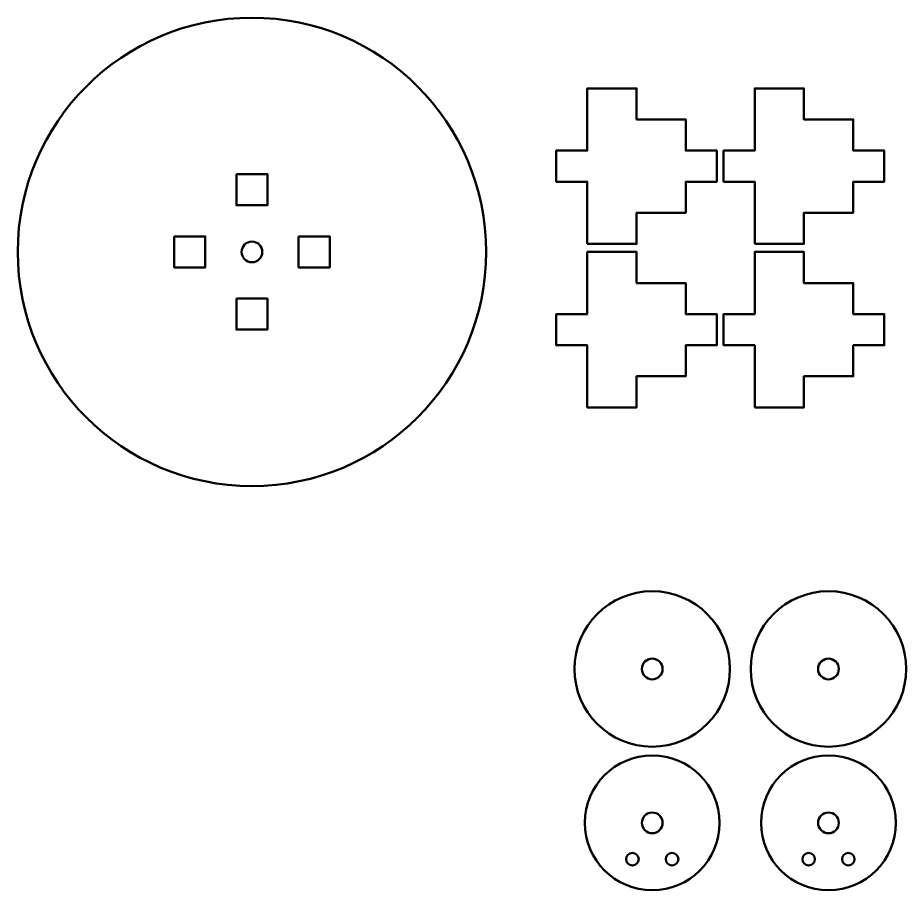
# Model space of a CAD drawing. Header units: inches. Extents: x 1117 to 1992, y -2324 to -585.
# Drawn here: x 1531.8 to 1617.5, y -1164.9 to -1080.8 of the extents above; entities that cross this region are included whole.
import ezdxf

# ---------------------------------------------------------------- set-up
doc = ezdxf.new("R2010")
doc.units = ezdxf.units.IN
doc.header["$MEASUREMENT"] = 0
doc.layers.add('Layer 1', color=7, linetype='Continuous')

# ---------------------------------------------------------------- blocks, each defined once
blk = doc.blocks.new('block 174')
at = {"layer": 'Layer 1', "color": 18, "lineweight": 50, "true_color": 0x010101}
for points in [[(1610.023, -1164.916), (1613.614, -1164.916), (1616.524, -1162.007), (1616.524, -1158.416), (1616.524, -1154.827), (1613.614, -1151.917), (1610.023, -1151.917), (1606.433, -1151.917), (1603.523, -1154.827), (1603.523, -1158.416), (1603.523, -1162.007), (1606.433, -1164.916), (1610.023, -1164.916)], [(1610.023, -1157.416), (1610.576, -1157.416), (1611.024, -1157.865), (1611.024, -1158.416), (1611.024, -1158.969), (1610.576, -1159.416), (1610.023, -1159.416), (1609.471, -1159.416), (1609.024, -1158.969), (1609.024, -1158.416), (1609.024, -1157.865), (1609.47, -1157.416), (1610.023, -1157.416)]]:
    blk.add_open_spline(points, degree=3, knots=[0, 0, 0, 0, 1, 1, 1, 2, 2, 2, 3, 3, 3, 4, 4, 4, 4], dxfattribs=at)
at = {"layer": 'Layer 1', "color": 240, "lineweight": 50, "true_color": 0xec2227}
for points in [[(1608.11, -1161.31), (1608.445, -1161.31), (1608.717, -1161.583), (1608.717, -1161.918), (1608.717, -1162.253), (1608.445, -1162.525), (1608.11, -1162.525), (1607.774, -1162.525), (1607.502, -1162.253), (1607.502, -1161.918), (1607.502, -1161.583), (1607.774, -1161.31), (1608.11, -1161.31)], [(1611.938, -1161.31), (1612.273, -1161.31), (1612.545, -1161.583), (1612.545, -1161.918), (1612.545, -1162.253), (1612.273, -1162.525), (1611.938, -1162.525), (1611.602, -1162.525), (1611.33, -1162.253), (1611.33, -1161.918), (1611.33, -1161.583), (1611.602, -1161.31), (1611.938, -1161.31)]]:
    blk.add_open_spline(points, degree=3, knots=[0, 0, 0, 0, 1, 1, 1, 2, 2, 2, 3, 3, 3, 4, 4, 4, 4], dxfattribs=at)
blk = doc.blocks.new('block 181')
at = {"layer": 'Layer 1', "color": 18, "lineweight": 50, "true_color": 0x010101}
for points in [[(1593.023, -1164.916), (1596.613, -1164.916), (1599.524, -1162.007), (1599.524, -1158.416), (1599.524, -1154.827), (1596.613, -1151.917), (1593.023, -1151.917), (1589.433, -1151.917), (1586.523, -1154.827), (1586.523, -1158.416), (1586.524, -1162.007), (1589.433, -1164.916), (1593.023, -1164.916)], [(1593.023, -1157.416), (1593.576, -1157.416), (1594.023, -1157.865), (1594.023, -1158.416), (1594.023, -1158.969), (1593.576, -1159.416), (1593.023, -1159.416), (1592.47, -1159.416), (1592.023, -1158.969), (1592.023, -1158.416), (1592.023, -1157.865), (1592.47, -1157.416), (1593.023, -1157.416)]]:
    blk.add_open_spline(points, degree=3, knots=[0, 0, 0, 0, 1, 1, 1, 2, 2, 2, 3, 3, 3, 4, 4, 4, 4], dxfattribs=at)
at = {"layer": 'Layer 1', "color": 240, "lineweight": 50, "true_color": 0xec2227}
for points in [[(1591.109, -1161.31), (1591.445, -1161.31), (1591.717, -1161.583), (1591.717, -1161.918), (1591.717, -1162.253), (1591.445, -1162.525), (1591.109, -1162.525), (1590.774, -1162.525), (1590.502, -1162.253), (1590.502, -1161.918), (1590.502, -1161.583), (1590.774, -1161.31), (1591.109, -1161.31)], [(1594.937, -1161.31), (1595.272, -1161.31), (1595.545, -1161.583), (1595.545, -1161.918), (1595.545, -1162.253), (1595.272, -1162.525), (1594.937, -1162.525), (1594.601, -1162.525), (1594.33, -1162.253), (1594.33, -1161.918), (1594.33, -1161.583), (1594.601, -1161.31), (1594.937, -1161.31)]]:
    blk.add_open_spline(points, degree=3, knots=[0, 0, 0, 0, 1, 1, 1, 2, 2, 2, 3, 3, 3, 4, 4, 4, 4], dxfattribs=at)

msp = doc.modelspace()

# ---------------------------------------------------------------- linework, layer by layer
at = {"layer": 'Layer 1', "color": 98, "lineweight": 50, "true_color": 0x010202}
for points in [[(1586.759, -1102.568), (1591.506, -1102.568), (1591.506, -1099.568), (1596.254, -1099.568), (1596.254, -1096.568), (1599.254, -1096.568), (1599.254, -1093.568), (1596.254, -1093.568), (1596.254, -1090.568), (1591.506, -1090.568), (1591.506, -1087.568), (1586.759, -1087.568), (1586.759, -1093.568), (1583.759, -1093.568), (1583.759, -1096.568), (1586.759, -1096.568), (1586.759, -1102.568)], [(1602.913, -1102.568), (1607.661, -1102.568), (1607.661, -1099.568), (1612.409, -1099.568), (1612.409, -1096.568), (1615.409, -1096.568), (1615.409, -1093.568), (1612.409, -1093.568), (1612.409, -1090.568), (1607.661, -1090.568), (1607.661, -1087.568), (1602.913, -1087.568), (1602.913, -1093.568), (1599.913, -1093.568), (1599.913, -1096.568), (1602.913, -1096.568), (1602.913, -1102.568)], [(1552.91, -1095.84), (1555.91, -1095.84), (1555.91, -1098.84), (1552.91, -1098.84), (1552.91, -1095.84)], [(1546.91, -1101.84), (1549.91, -1101.84), (1549.91, -1104.84), (1546.91, -1104.84), (1546.91, -1101.84)], [(1558.909, -1101.84), (1561.909, -1101.84), (1561.909, -1104.84), (1558.909, -1104.84), (1558.909, -1101.84)], [(1586.759, -1118.342), (1591.506, -1118.342), (1591.506, -1115.343), (1596.254, -1115.343), (1596.254, -1112.343), (1599.254, -1112.343), (1599.254, -1109.343), (1596.254, -1109.343), (1596.254, -1106.342), (1591.506, -1106.342), (1591.506, -1103.342), (1586.759, -1103.342), (1586.759, -1109.343), (1583.759, -1109.343), (1583.759, -1112.343), (1586.759, -1112.343), (1586.759, -1118.342)], [(1602.913, -1118.342), (1607.661, -1118.342), (1607.661, -1115.343), (1612.409, -1115.343), (1612.409, -1112.343), (1615.409, -1112.343), (1615.409, -1109.343), (1612.409, -1109.343), (1612.409, -1106.342), (1607.661, -1106.342), (1607.661, -1103.342), (1602.913, -1103.342), (1602.913, -1109.343), (1599.913, -1109.343), (1599.913, -1112.343), (1602.913, -1112.343), (1602.913, -1118.342)], [(1552.91, -1107.84), (1555.91, -1107.84), (1555.91, -1110.841), (1552.91, -1110.841), (1552.91, -1107.84)]]:
    msp.add_lwpolyline(points, dxfattribs=at)
for points in [[(1531.821, -1103.342), (1531.821, -1115.818), (1541.935, -1125.931), (1554.41, -1125.931), (1566.885, -1125.931), (1576.997, -1115.818), (1576.997, -1103.342), (1576.997, -1090.868), (1566.885, -1080.755), (1554.41, -1080.755), (1541.935, -1080.755), (1531.821, -1090.868), (1531.821, -1103.342)], [(1553.41, -1103.342), (1553.41, -1102.791), (1553.858, -1102.342), (1554.41, -1102.342), (1554.962, -1102.342), (1555.41, -1102.791), (1555.41, -1103.342), (1555.41, -1103.895), (1554.962, -1104.342), (1554.41, -1104.342), (1553.858, -1104.342), (1553.41, -1103.895), (1553.41, -1103.342)]]:
    msp.add_open_spline(points, degree=3, knots=[0, 0, 0, 0, 1, 1, 1, 2, 2, 2, 3, 3, 3, 4, 4, 4, 4], dxfattribs=at)
at = {"layer": 'Layer 1', "color": 18, "lineweight": 50, "true_color": 0x010101}
for points in [[(1593.023, -1151.074), (1597.166, -1151.074), (1600.523, -1147.715), (1600.523, -1143.573), (1600.523, -1139.432), (1597.166, -1136.073), (1593.023, -1136.073), (1588.88, -1136.073), (1585.524, -1139.432), (1585.524, -1143.573), (1585.524, -1147.716), (1588.88, -1151.074), (1593.023, -1151.074)], [(1610.023, -1151.074), (1614.166, -1151.074), (1617.524, -1147.715), (1617.524, -1143.573), (1617.524, -1139.432), (1614.166, -1136.073), (1610.023, -1136.073), (1605.881, -1136.073), (1602.523, -1139.432), (1602.523, -1143.573), (1602.524, -1147.716), (1605.881, -1151.074), (1610.023, -1151.074)], [(1593.023, -1142.573), (1593.576, -1142.573), (1594.023, -1143.021), (1594.023, -1143.573), (1594.023, -1144.126), (1593.576, -1144.574), (1593.023, -1144.574), (1592.47, -1144.574), (1592.023, -1144.126), (1592.023, -1143.573), (1592.023, -1143.021), (1592.47, -1142.573), (1593.023, -1142.573)], [(1610.023, -1142.573), (1610.576, -1142.573), (1611.024, -1143.021), (1611.024, -1143.573), (1611.024, -1144.126), (1610.576, -1144.574), (1610.023, -1144.574), (1609.471, -1144.574), (1609.024, -1144.126), (1609.024, -1143.573), (1609.024, -1143.021), (1609.47, -1142.573), (1610.023, -1142.573)]]:
    msp.add_open_spline(points, degree=3, knots=[0, 0, 0, 0, 1, 1, 1, 2, 2, 2, 3, 3, 3, 4, 4, 4, 4], dxfattribs=at)

# ---------------------------------------------------------------- block references
at = {"layer": 'Layer 1'}
for name in ['block 181', 'block 174']:
    msp.add_blockref(name, (0, 0), dxfattribs=at)

doc.saveas('drawing.dxf')
